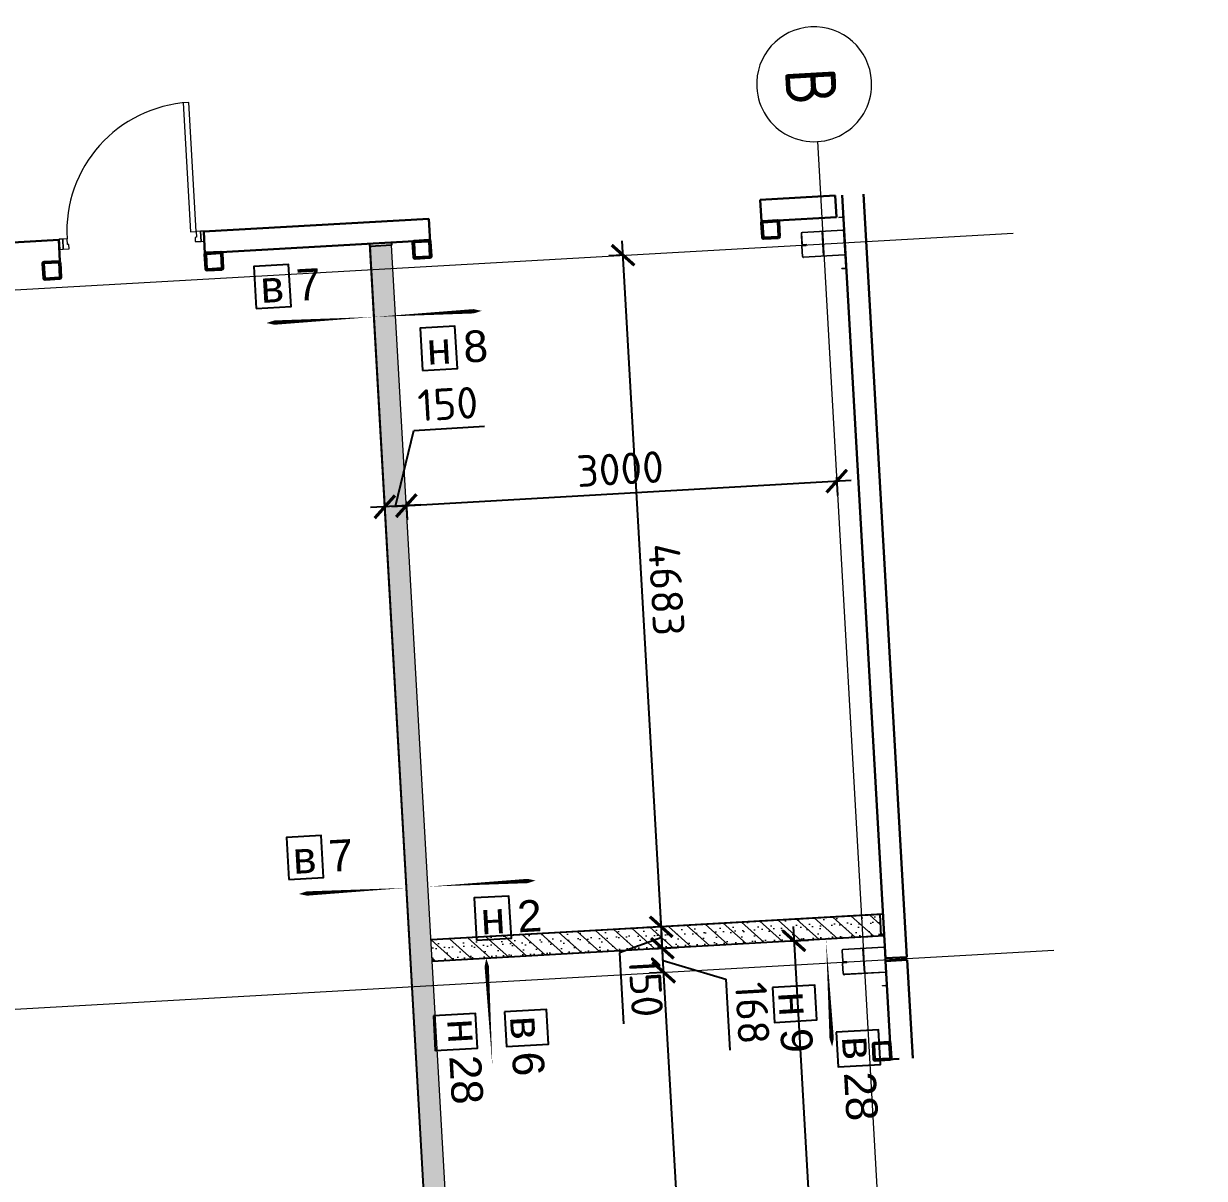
# Model space of a CAD drawing. Header units: metres. Extents: x 107714.6 to 107779.8, y 110796.6 to 110847.9.
# Drawn here: x 107769.72 to 107777.94, y 110839.85 to 110847.88 of the extents above; entities that cross this region are included whole.
import ezdxf

# ---------------------------------------------------------------- set-up
doc = ezdxf.new("R2010")
doc.units = ezdxf.units.M
doc.header["$PDMODE"] = 35
doc.header["$PDSIZE"] = 0.01
doc.linetypes.add('CENTER', pattern=[50.8, 31.75, -6.35, 6.35, -6.35])
for name, color, linetype in [('2023.11.08_В_ОТКЛОНЕНИЯ', 7, 'Continuous'), ('2023.11.08_Н_ОТКЛОНЕНИЯ', 7, 'Continuous'), ('2023.11.14_В_ОТКЛОНЕНИЯ', 7, 'Continuous'), ('2023.11.14_Н_ОТКЛОНЕНИЯ', 7, 'Continuous'), ('_1-1_ Внутренние стены', 7, 'Continuous'), ('размеры', 7, 'Continuous'), ('Слой3', 7, 'Continuous')]:
    doc.layers.add(name, color=color, linetype=linetype)
doc.layers.add('Вспомогательные', color=6, linetype='Continuous', plot=False)
for name, color, linetype, lineweight, true_color in [('Двери', 7, 'Continuous', 9, 0x804000), ('Каркас_Импост', 7, 'Continuous', 9, 0x804000), ('Монтажный зазор', 7, 'Continuous', 9, 0x804000), ('Несущие колонны', 7, 'Continuous', 18, 0x800040), ('Панель', 7, 'Continuous', 9, 0x804000)]:
    doc.layers.add(name, color=color, linetype=linetype, lineweight=lineweight, true_color=true_color)
for name, color, linetype, lineweight in [('ОСИ', 251, 'CENTER', 18), ('Размерные', 45, 'Continuous', 15), ('Стены', 7, 'Continuous', 18), ('Стены разрез', 7, 'Continuous', 30)]:
    doc.layers.add(name, color=color, linetype=linetype, lineweight=lineweight)
doc.layers.get('Двери').off()
doc.styles.add('AxeAndPointZ', font='arial.ttf')
doc.styles.add('GOST 2.304 type A', font='isocpeur.ttf')
doc.styles.add('GOST Common', font='GOST_Common.ttf', dxfattribs={"width": 0.9, "height": 350})
doc.dimstyles.new('ISO-25', dxfattribs={"dimtxt": 0.22, "dimasz": 0.15, "dimexe": 0.1, "dimexo": 0, "dimgap": 0.06, "dimtad": 1, "dimdec": 0, "dimlfac": 1000, "dimtxsty": 'GOST 2.304 type A', "dimblk": 'ARCHTICK', "dimcen": 2.5, "dimdle": 0.1, "dimadec": 0, "dimazin": 0, "dimtfac": 1, "dimtdec": 0, "dimtmove": 0, "dimatfit": 3, "dimfxl": 1, "dimarcsym": 0})

# ---------------------------------------------------------------- blocks, each defined once
blk = doc.blocks.new('243_КолоннаНесущая_Труба_ГОСТ 30245-2003 - 120x120x5-V6-_О__L1_0_000_')
at = {"layer": 'Несущие колонны', "color": 7, "lineweight": 40}
for p, q in [((-60, 51), (-60, -51)), ((-55, -51), (-55, 51)), ((51, 60), (-51, 60)), ((-51, 55), (51, 55)), ((55, 51), (55, -51)), ((60, -51), (60, 51)), ((51, -55), (-51, -55)), ((-51, -60), (51, -60))]:
    blk.add_line(p, q, dxfattribs=at)
for centre, radius, start, end in [((-51, 51), 9, 90, 180), ((-51, 51), 4, 90, 180), ((51, 51), 9, 0, 90), ((51, 51), 4, 0, 90), ((-51, -51), 9, 180, 270), ((-51, -51), 4, 180, 270), ((51, -51), 4, 270, 0), ((51, -51), 9, 270, 360)]:
    blk.add_arc(centre, radius, start, end, dxfattribs=at)
blk = doc.blocks.new('243_КолоннаНесущая_Труба_ГОСТ 30245-2003 - 120x120x5-1167948-_О__L1_0_000_')
at = {"layer": 'Несущие колонны', "color": 7, "lineweight": 40}
for p, q in [((-60, 51), (-60, -51)), ((-55, -51), (-55, 51)), ((51, 60), (-51, 60)), ((-51, 55), (51, 55)), ((55, 51), (55, -51)), ((60, -51), (60, 51)), ((51, -55), (-51, -55)), ((-51, -60), (51, -60))]:
    blk.add_line(p, q, dxfattribs=at)
for centre, radius, start, end in [((-51, 51), 9, 90, 180), ((-51, 51), 4, 90, 180), ((51, 51), 9, 0, 90), ((51, 51), 4, 0, 90), ((-51, -51), 9, 180, 270), ((-51, -51), 4, 180, 270), ((51, -51), 9, 270, 360), ((51, -51), 4, 270, 0)]:
    blk.add_arc(centre, radius, start, end, dxfattribs=at)
blk = doc.blocks.new('Ось сетки - Круг_Ø8 мм-6577-_О__L1_0_000_')
at = {"layer": 'ОСИ', "lineweight": 20}
for start, end in [(360, 180), (180, 360)]:
    blk.add_arc((0, 0), 4, start, end, dxfattribs=at)
blk = doc.blocks.new('к1')
at = {"color": 0, "linetype": 'ByBlock', "lineweight": -2, "ltscale": 200}
for p, q in [((4142417.8, 542805.7), (4142417.8, 542828.2)), ((4142417.8, 542805.7), (4142420.8, 542805.7)), ((4142420.8, 542805.7), (4142420.8, 542828.2)), ((4142425.8, 542836.2), (4142504.8, 542836.2)), ((4142425.8, 542833.2), (4142504.8, 542833.2)), ((4142509.8, 542828.2), (4142509.8, 542544.2)), ((4142512.8, 542828.2), (4142512.8, 542544.2)), ((4142682.8, 542828.2), (4142682.8, 542544.2)), ((4142685.8, 542828.2), (4142685.8, 542544.2)), ((4142769.8, 542836.2), (4142690.8, 542836.2)), ((4142769.8, 542833.2), (4142690.8, 542833.2)), ((4142774.8, 542805.7), (4142774.8, 542828.2)), ((4142777.8, 542805.7), (4142774.8, 542805.7)), ((4142777.8, 542805.7), (4142777.8, 542828.2)), ((4142517.8, 542539.2), (4142588.8, 542539.2)), ((4142517.8, 542536.2), (4142588.8, 542536.2)), ((4142593.8, 542544.2), (4142593.8, 542566.7)), ((4142593.8, 542566.7), (4142596.8, 542566.7)), ((4142596.8, 542544.2), (4142596.8, 542566.7)), ((4142598.8, 542544.2), (4142598.8, 542566.7)), ((4142601.8, 542566.7), (4142598.8, 542566.7)), ((4142601.8, 542544.2), (4142601.8, 542566.7)), ((4142677.8, 542539.2), (4142606.8, 542539.2)), ((4142677.8, 542536.2), (4142606.8, 542536.2))]:
    blk.add_line(p, q, dxfattribs=at)
for centre, radius, start, end in [((4142425.8, 542828.2), 8, 90, 180), ((4142425.8, 542828.2), 5, 90, 180), ((4142504.8, 542828.2), 8, 0, 90), ((4142504.8, 542828.2), 5, 0, 90), ((4142690.8, 542828.2), 8, 90, 180), ((4142690.8, 542828.2), 5, 90, 180), ((4142769.8, 542828.2), 8, 0, 90), ((4142769.8, 542828.2), 5, 0, 90), ((4142517.8, 542544.2), 8, 180, 270), ((4142517.8, 542544.2), 5, 180, 270), ((4142588.8, 542544.2), 8, 270, 0), ((4142588.8, 542544.2), 5, 270, 0), ((4142606.8, 542544.2), 8, 180, 270), ((4142606.8, 542544.2), 5, 180, 270), ((4142677.8, 542544.2), 5, 270, 0), ((4142677.8, 542544.2), 8, 270, 0)]:
    blk.add_arc(centre, radius, start, end, dxfattribs=at)
at = {"layer": 'Вспомогательные', "color": 0, "ltscale": 10}
for p, q in [((4142690.3, 542836.2), (4142505.3, 542836.2)), ((4142682.8, 542686.2), (4142512.8, 542686.2))]:
    blk.add_line(p, q, dxfattribs=at)
blk = doc.blocks.new('101_Дверь_Однопольная_Стальная_Высота_Полотна_ГОСТ 31173-2016 - ДСН_Оп_2080-960_Г_Л_Прг_Псп-1348105-_О__L1_0_000_')
at = {"layer": 'Каркас_Импост', "color": 7}
for p, q in [((-450, 75), (-480, 75)), ((-480, 75), (-480, 5)), ((-480, 5), (-440, 5)), ((-450, 35), (-450, 75)), ((-440, 35), (-450, 35)), ((-440, 5), (-440, 35)), ((450, 35), (440, 35)), ((440, 35), (440, 5)), ((440, 5), (480, 5)), ((480, 75), (450, 75)), ((450, 75), (450, 35)), ((480, 5), (480, 75))]:
    blk.add_line(p, q, dxfattribs=at)
at = {"layer": 'Монтажный зазор', "color": 7}
for p, q in [((-480, 75), (-505, 75)), ((-505, 75), (-505, 5)), ((-505, 5), (-480, 5)), ((-480, 5), (-480, 75)), ((505, 75), (480, 75)), ((480, 75), (480, 5)), ((480, 5), (505, 5)), ((505, 5), (505, 75))]:
    blk.add_line(p, q, dxfattribs=at)
at = {"layer": 'Панель', "color": 7, "lineweight": 18}
for p, q in [((450, 975), (410, 975)), ((410, 975), (410, 75)), ((450, 75), (450, 975)), ((410, 75), (450, 75))]:
    blk.add_line(p, q, dxfattribs=at)
at = {"layer": 'Панель', "color": 7}
blk.add_arc((450, 75), 900, 90, 180, dxfattribs=at)
blk = doc.blocks.new('_ARCHTICK')
at = {"color": 0, "linetype": 'ByBlock', "const_width": 0.15}
blk.add_lwpolyline([(-0.5, -0.5), (0.5, 0.5)], dxfattribs=at)
blk = doc.blocks.new('*D129')
at = {"layer": 'Defpoints', "color": 0, "transparency": 16777216}
for p in [(107774.1737, 110841.2802), (107774.1737, 110841.2802), (107774.5975, 110836.6143)]:
    blk.add_point(p, dxfattribs=at)
at = {"layer": 'размеры', "color": 0, "lineweight": -2, "transparency": 16777216}
for p, q in [((107774.4451, 110836.5054), (107774.1681, 110841.3801)), ((107774.1737, 110841.2802), (107774.0739, 110841.2746)), ((107774.5975, 110836.6143), (107774.3396, 110836.5996))]:
    blk.add_line(p, q, dxfattribs=at)
at = {"layer": 'размеры', "color": 0, "lineweight": -2, "transparency": 16777216, "xscale": 0.15, "yscale": 0.15, "zscale": 0.15}
for p, rotation in [((107774.1737, 110841.2802), 93.25304974487426), ((107774.4394, 110836.6053), 273.2530497448743)]:
    blk.add_blockref('_ARCHTICK', p, dxfattribs=dict(at, rotation=rotation))
at = {"layer": 'размеры', "color": 0, "transparency": 16777216, "insert": (107774.4763, 110838.9524), "char_height": 0.22, "attachment_point": 5, "rotation": 273.25305, "style": 'GOST 2.304 type A'}
blk.add_mtext('4683', dxfattribs=at)
blk = doc.blocks.new('*D130')
at = {"layer": 'Defpoints', "color": 0, "transparency": 16777216}
for p in [(107774.0954, 110841.4435), (107774.1642, 110841.4475), (107774.1737, 110841.2802)]:
    blk.add_point(p, dxfattribs=at)
at = {"layer": 'размеры', "color": 0, "lineweight": -2, "transparency": 16777216}
for p, q in [((107774.1794, 110841.1804), (107774.1586, 110841.5473)), ((107774.0954, 110841.4435), (107774.2641, 110841.4531)), ((107774.169, 110841.3638), (107774.6063, 110841.2324)), ((107774.1737, 110841.2802), (107774.0739, 110841.2746)), ((107774.6063, 110841.2324), (107774.6343, 110840.7392))]:
    blk.add_line(p, q, dxfattribs=at)
at = {"layer": 'размеры', "color": 0, "lineweight": -2, "transparency": 16777216, "xscale": 0.15, "yscale": 0.15, "zscale": 0.15}
for p, rotation in [((107774.1642, 110841.4475), 93.25304974487426), ((107774.1737, 110841.2802), 273.2530497448743)]:
    blk.add_blockref('_ARCHTICK', p, dxfattribs=dict(at, rotation=rotation))
at = {"layer": 'размеры', "color": 0, "transparency": 16777216, "insert": (107774.7901, 110840.9955), "char_height": 0.22, "attachment_point": 5, "rotation": 273.25305, "style": 'GOST 2.304 type A'}
blk.add_mtext('168', dxfattribs=at)
blk = doc.blocks.new('*D131')
at = {"layer": 'Defpoints', "color": 0, "transparency": 16777216}
for p in [(107774.1557, 110841.5972), (107774.2314, 110841.6015), (107774.0954, 110841.4435)]:
    blk.add_point(p, dxfattribs=at)
at = {"layer": 'размеры', "color": 0, "lineweight": -2, "transparency": 16777216}
for p, q in [((107774.1699, 110841.3476), (107774.15, 110841.6971)), ((107774.2314, 110841.6015), (107774.0559, 110841.5915)), ((107774.16, 110841.5223), (107773.8656, 110841.4155)), ((107774.0954, 110841.4435), (107774.2641, 110841.4531)), ((107773.8656, 110841.4155), (107773.8936, 110840.9223))]:
    blk.add_line(p, q, dxfattribs=at)
at = {"layer": 'размеры', "color": 0, "lineweight": -2, "transparency": 16777216, "xscale": 0.15, "yscale": 0.15, "zscale": 0.15}
for p, rotation in [((107774.1557, 110841.5972), 93.25304974487426), ((107774.1642, 110841.4475), 273.2530497448743)]:
    blk.add_blockref('_ARCHTICK', p, dxfattribs=dict(at, rotation=rotation))
at = {"layer": 'размеры', "color": 0, "transparency": 16777216, "insert": (107774.0493, 110841.1785), "char_height": 0.22, "attachment_point": 5, "rotation": 273.25305, "style": 'GOST 2.304 type A'}
blk.add_mtext('150', dxfattribs=at)
blk = doc.blocks.new('*D132')
at = {"layer": 'Defpoints', "color": 0, "transparency": 16777216}
for p in [(107773.89, 110846.2722), (107773.89, 110846.2722), (107774.2314, 110841.6015)]:
    blk.add_point(p, dxfattribs=at)
at = {"layer": 'размеры', "color": 0, "lineweight": -2, "transparency": 16777216}
for p, q in [((107774.1614, 110841.4974), (107773.8843, 110846.372)), ((107773.89, 110846.2722), (107773.7902, 110846.2665)), ((107774.2314, 110841.6015), (107774.0559, 110841.5915))]:
    blk.add_line(p, q, dxfattribs=at)
at = {"layer": 'размеры', "color": 0, "lineweight": -2, "transparency": 16777216, "xscale": 0.15, "yscale": 0.15, "zscale": 0.15}
for p, rotation in [((107773.89, 110846.2722), 93.25304974487426), ((107774.1557, 110841.5972), 273.2530497448743)]:
    blk.add_blockref('_ARCHTICK', p, dxfattribs=dict(at, rotation=rotation))
at = {"layer": 'размеры', "color": 0, "transparency": 16777216, "insert": (107774.1926, 110843.9443), "char_height": 0.22, "attachment_point": 5, "rotation": 273.25305, "style": 'GOST 2.304 type A'}
blk.add_mtext('4683', dxfattribs=at)
blk = doc.blocks.new('*D133')
at = {"layer": 'Defpoints', "color": 0, "transparency": 16777216}
for p in [(107775.0238, 110841.4963), (107775.2803, 110836.6531), (107775.355, 110836.6573)]:
    blk.add_point(p, dxfattribs=at)
at = {"layer": 'размеры', "color": 0, "lineweight": -2, "transparency": 16777216}
for p, q in [((107775.0741, 110841.5993), (107775.3606, 110836.5575)), ((107775.0238, 110841.4963), (107775.1796, 110841.5052)), ((107775.2803, 110836.6531), (107775.4548, 110836.663))]:
    blk.add_line(p, q, dxfattribs=at)
at = {"layer": 'размеры', "color": 0, "lineweight": -2, "transparency": 16777216, "xscale": 0.15, "yscale": 0.15, "zscale": 0.15}
for p, rotation in [((107775.0798, 110841.4995), 93.25304974487426), ((107775.355, 110836.6573), 273.2530497448743)]:
    blk.add_blockref('_ARCHTICK', p, dxfattribs=dict(at, rotation=rotation))
at = {"layer": 'размеры', "color": 0, "transparency": 16777216, "insert": (107775.3871, 110839.088), "char_height": 0.22, "attachment_point": 5, "rotation": 273.25305, "style": 'GOST 2.304 type A'}
blk.add_mtext('4850', dxfattribs=at)
blk = doc.blocks.new('*D134')
at = {"layer": 'Defpoints', "color": 0, "transparency": 16777216}
for p in [(107775.3754, 110844.7278), (107775.3771, 110844.6993), (107772.3803, 110844.5576)]:
    blk.add_point(p, dxfattribs=at)
at = {"layer": 'размеры', "color": 0, "lineweight": -2, "transparency": 16777216}
for p, q in [((107775.3754, 110844.7278), (107775.3827, 110844.5995)), ((107772.282, 110844.5234), (107775.4769, 110844.705)), ((107772.3803, 110844.5576), (107772.3876, 110844.4293))]:
    blk.add_line(p, q, dxfattribs=at)
at = {"layer": 'размеры', "color": 0, "lineweight": -2, "transparency": 16777216, "xscale": 0.15, "yscale": 0.15, "zscale": 0.15}
for p, rotation in [((107775.3771, 110844.6993), 3.253049744874275), ((107772.3819, 110844.5291), 183.2530497448743)]:
    blk.add_blockref('_ARCHTICK', p, dxfattribs=dict(at, rotation=rotation))
at = {"layer": 'размеры', "color": 0, "transparency": 16777216, "insert": (107773.8698, 110844.784), "char_height": 0.22, "attachment_point": 5, "rotation": 3.25305, "style": 'GOST 2.304 type A'}
blk.add_mtext('3000', dxfattribs=at)
blk = doc.blocks.new('*D135')
at = {"layer": 'Defpoints', "color": 0, "transparency": 16777216}
for p in [(107772.3803, 110844.5576), (107772.2321, 110844.5206), (107772.244, 110844.3117)]:
    blk.add_point(p, dxfattribs=at)
at = {"layer": 'размеры', "color": 0, "lineweight": -2, "transparency": 16777216}
for p, q in [((107772.307, 110844.5249), (107772.4332, 110845.0529)), ((107772.4332, 110845.0529), (107772.9265, 110845.0809)), ((107772.244, 110844.3117), (107772.2265, 110844.6204)), ((107772.3803, 110844.5576), (107772.3876, 110844.4293)), ((107772.4817, 110844.5348), (107772.1323, 110844.5149))]:
    blk.add_line(p, q, dxfattribs=at)
at = {"layer": 'размеры', "color": 0, "lineweight": -2, "transparency": 16777216, "xscale": 0.15, "yscale": 0.15, "zscale": 0.15}
for p, rotation in [((107772.2321, 110844.5206), 183.2530497448743), ((107772.3819, 110844.5291), 3.253049744874268)]:
    blk.add_blockref('_ARCHTICK', p, dxfattribs=dict(at, rotation=rotation))
at = {"layer": 'размеры', "color": 0, "transparency": 16777216, "insert": (107772.6702, 110845.2366), "char_height": 0.22, "attachment_point": 5, "rotation": 3.25305, "style": 'GOST 2.304 type A'}
blk.add_mtext('150', dxfattribs=at)

msp = doc.modelspace()

# ---------------------------------------------------------------- hatches: boundary and pattern name
at = {"layer": '_1-1_ Внутренние стены', "linetype": 'Continuous', "lineweight": 0, "true_color": 0x000000}
h = msp.add_hatch(dxfattribs=at)
h.set_pattern_fill('ГАЗОБЕТОН_0004', color=18, scale=0.001, angle=-86.74695, style=0, pattern_type=2)
h.set_pattern_definition([(318.25305, (107764.06849, 110802.67287), (0.05992578, 0.06714835), []), (3.25305, (107764.12842, 110802.74002), (-0.00459642, 0.08086948), [0, -0.054, 0, -0.081]), (68.25305, (107764.19557, 110802.6801), (0.07523517, -0.03001115), [0, -0.0396, 0, -0.0684])])
h.paths.add_polyline_path([(107772.2789, 110846.3409), (107772.1292, 110846.3323), (107772.8859, 110833.0188), (107773.0356, 110833.0273)])
h = msp.add_hatch(dxfattribs=at)
h.set_pattern_fill('ГАЗОБЕТОН_0004', color=18, scale=0.001, angle=-86.74695, style=0, pattern_type=2)
h.set_pattern_definition([(318.25305, (107767.616, 110798.02419), (0.05992578, 0.06714835), []), (3.25305, (107767.67593, 110798.09134), (-0.00459642, 0.08086948), [0, -0.054, 0, -0.081]), (68.25305, (107767.74308, 110798.03141), (0.07523517, -0.03001115), [0, -0.0396, 0, -0.0684])])
h.paths.add_polyline_path([(107772.5537, 110841.5062), (107775.6767, 110841.6837), (107775.6852, 110841.5339), (107772.5622, 110841.3564)])

# ---------------------------------------------------------------- linework, layer by layer
for points in [[(107772.128, 110846.3523), (107772.2778, 110846.3608)], [(107772.2778, 110846.3608), (107772.2789, 110846.3409)], [(107772.8859, 110833.0188), (107772.128, 110846.3523)], [(107772.2789, 110846.3409), (107772.1292, 110846.3323)], [(107772.1416, 110846.3331), (107772.1292, 110846.3323)], [(107775.6986, 110841.6849), (107772.5537, 110841.5062)], [(107775.6767, 110841.6837), (107775.6852, 110841.5339)], [(107775.7071, 110841.5352), (107772.5622, 110841.3564)]]:
    msp.add_lwpolyline(points)
at = {"layer": '2023.11.08_В_ОТКЛОНЕНИЯ'}
for points in [[(107771.3379, 110845.9005), (107771.5795, 110845.9143), (107771.5628, 110846.2071), (107771.3212, 110846.1934), (107771.3379, 110845.9005)], [(107771.5638, 110841.9265), (107771.8054, 110841.9403), (107771.7887, 110842.2331), (107771.5471, 110842.2194), (107771.5638, 110841.9265)]]:
    msp.add_lwpolyline(points, dxfattribs=at)
for points in [[(107772.157, 110845.8422, 0, 0, 0), (107771.4082, 110845.7997, 0, 0.16, 0), (107771.7077, 110845.8167, 0.03, 0.03, 0), (107772.157, 110845.8422, 0, 0, 0)], [(107772.3829, 110841.8682, 0, 0, 0), (107771.6341, 110841.8257, 0, 0.16, 0), (107771.9336, 110841.8427, 0.03, 0.03, 0), (107772.3829, 110841.8682, 0, 0, 0)]]:
    msp.add_lwpolyline(points, format="xyseb", dxfattribs=at)
at = {"layer": '2023.11.08_Н_ОТКЛОНЕНИЯ'}
for points in [[(107772.157, 110845.8422, 0, 0, 0), (107772.9058, 110845.8848, 0, 0.16, 0), (107772.6063, 110845.8678, 0.03, 0.03, 0), (107772.157, 110845.8422, 0, 0, 0)], [(107772.5326, 110841.8767, 0, 0, 0), (107773.2814, 110841.9193, 0, 0.16, 0), (107772.9819, 110841.9022, 0.03, 0.03, 0), (107772.5326, 110841.8767, 0, 0, 0)]]:
    msp.add_lwpolyline(points, format="xyseb", dxfattribs=at)
for points in [[(107772.4955, 110845.4705), (107772.7372, 110845.4843), (107772.7205, 110845.7771), (107772.4789, 110845.7634), (107772.4955, 110845.4705)], [(107772.8712, 110841.505), (107773.1128, 110841.5187), (107773.0961, 110841.8116), (107772.8545, 110841.7978), (107772.8712, 110841.505)]]:
    msp.add_lwpolyline(points, dxfattribs=at)
at = {"layer": '2023.11.14_В_ОТКЛОНЕНИЯ'}
for points in [[(107775.3027, 110841.5122, 0, 0, 0), (107775.3453, 110840.7634, 0, 0.16, 0), (107775.3282, 110841.0629, 0.03, 0.03, 0), (107775.3027, 110841.5122, 0, 0, 0)], [(107772.9807, 110840.629, 0, 0, 0), (107772.9381, 110841.3778, 0, 0.16, 0), (107772.9552, 110841.0783, 0.03, 0.03, 0), (107772.9807, 110840.629, 0, 0, 0)]]:
    msp.add_lwpolyline(points, format="xyseb", dxfattribs=at)
for points in [[(107773.0642, 110841.0051), (107773.0779, 110840.7635), (107773.3708, 110840.7801), (107773.357, 110841.0218), (107773.0642, 110841.0051)], [(107775.3744, 110840.8643), (107775.3881, 110840.6227), (107775.681, 110840.6394), (107775.6672, 110840.881), (107775.3744, 110840.8643)]]:
    msp.add_lwpolyline(points, dxfattribs=at)
at = {"layer": '2023.11.14_Н_ОТКЛОНЕНИЯ'}
for points in [[(107775.3027, 110841.5122, 0, 0, 0), (107775.3453, 110840.7634, 0, 0.16, 0), (107775.3282, 110841.0629, 0.03, 0.03, 0), (107775.3027, 110841.5122, 0, 0, 0)], [(107772.9807, 110840.629, 0, 0, 0), (107772.9381, 110841.3778, 0, 0.16, 0), (107772.9552, 110841.0783, 0.03, 0.03, 0), (107772.9807, 110840.629, 0, 0, 0)]]:
    msp.add_lwpolyline(points, format="xyseb", dxfattribs=at)
for points in [[(107774.931, 110841.1736), (107774.9448, 110840.932), (107775.2376, 110840.9487), (107775.2238, 110841.1903), (107774.931, 110841.1736)], [(107772.57, 110840.977), (107772.5837, 110840.7354), (107772.8766, 110840.7521), (107772.8628, 110840.9937), (107772.57, 110840.977)]]:
    msp.add_lwpolyline(points, dxfattribs=at)
at = {"layer": 'ОСИ'}
for p, q in [((107775.2427, 110847.0626), (107777.9358, 110799.68)), ((107761.8696, 110845.589), (107776.6041, 110846.4264)), ((107762.1534, 110840.597), (107776.8878, 110841.4345))]:
    msp.add_line(p, q, dxfattribs=at)
at = {"layer": 'Слой3', "color": 6}
for points in [[(107772.9708, 110831.5242), (107772.1292, 110846.3323)], [(107775.6767, 110841.6837), (107772.5537, 110841.5062)]]:
    msp.add_lwpolyline(points, dxfattribs=at)
at = {"layer": 'Стены'}
msp.add_lwpolyline([(107773.0356, 110833.0273), (107772.2789, 110846.3409)], dxfattribs=at)
at = {"layer": 'Стены разрез'}
for p, q in [((107775.3673, 110846.6867), (107774.8451, 110846.657)), ((107775.3758, 110846.5369), (107775.3673, 110846.6867)), ((107775.4142, 110846.6894), (107775.7161, 110841.3779)), ((107775.8658, 110841.3864), (107775.5639, 110846.6979)), ((107774.8451, 110846.657), (107774.8536, 110846.5072)), ((107772.5388, 110846.526), (107770.9714, 110846.4369)), ((107772.5505, 110846.3212), (107772.5389, 110846.524)), ((107774.9644, 110846.5135), (107775.3758, 110846.5369)), ((107769.963, 110846.3795), (107769.2841, 110846.3409)), ((107769.9715, 110846.2297), (107769.963, 110846.3795)), ((107770.9715, 110846.4349), (107770.983, 110846.2321)), ((107771.0907, 110846.2934), (107772.4365, 110846.3698)), ((107769.9625, 110846.2292), (107769.9715, 110846.2297)), ((107775.7161, 110841.3779), (107775.8658, 110841.3864)), ((107775.867, 110841.3664), (107775.7172, 110841.3579)), ((107775.7172, 110841.3579), (107775.7498, 110840.7849)), ((107775.9058, 110840.6826), (107775.867, 110841.3664)), ((107775.7311, 110840.6726), (107775.811, 110840.6772))]:
    msp.add_line(p, q, dxfattribs=at)

# ---------------------------------------------------------------- block references
at = {"layer": 'Двери', "color": 8, "true_color": 0x7f7f7f, "xscale": 0.0009999999999999992, "yscale": 0.0009999999999999992, "zscale": 0.0009999999999999992, "rotation": 3.253049744861813}
msp.add_blockref('101_Дверь_Однопольная_Стальная_Высота_Полотна_ГОСТ 31173-2016 - ДСН_Оп_2080-960_Г_Л_Прг_Псп-1348105-_О__L1_0_000_', (107770.474, 110846.3363), dxfattribs=at)
at = {"layer": 'Несущие колонны', "color": 7, "xscale": 0.0009999999999999998, "yscale": 0.0009999999999999998, "zscale": 0.0009999999999999998, "rotation": 273.2530497448619}
for name, p in [('243_КолоннаНесущая_Труба_ГОСТ 30245-2003 - 120x120x5-1167948-_О__L1_0_000_', (107774.9169, 110846.4507)), ('243_КолоннаНесущая_Труба_ГОСТ 30245-2003 - 120x120x5-1167948-_О__L1_0_000_', (107772.4908, 110846.3128)), ('243_КолоннаНесущая_Труба_ГОСТ 30245-2003 - 120x120x5-1167948-_О__L1_0_000_', (107771.0432, 110846.2306)), ('243_КолоннаНесущая_Труба_ГОСТ 30245-2003 - 120x120x5-1167948-_О__L1_0_000_', (107769.915, 110846.1664)), ('243_КолоннаНесущая_Труба_ГОСТ 30245-2003 - 120x120x5-V6-_О__L1_0_000_', (107775.6928, 110840.7305))]:
    msp.add_blockref(name, p, dxfattribs=at)
at = {"layer": 'ОСИ', "lineweight": 20, "xscale": 0.09999999999999992, "yscale": 0.09999999999999992, "zscale": 0.09999999999999992, "rotation": 183.2530497448613}
msp.add_blockref('Ось сетки - Круг_Ø8 мм-6577-_О__L1_0_000_', (107775.22, 110847.462), dxfattribs=at)
at = {"layer": 'Размерные', "color": 0, "xscale": 0.0009999999999999998, "yscale": 0.0009999999999999998, "zscale": 0.0009999999999999998, "rotation": 273.2530497448619}
for p in [(106998.3958, 114951.4787), (106998.6796, 114946.4868)]:
    msp.add_blockref('к1', p, dxfattribs=at)

# ---------------------------------------------------------------- texts
at = {"layer": '2023.11.08_В_ОТКЛОНЕНИЯ', "style": 'AxeAndPointZ'}
for p in [(107771.3724, 110845.9393), (107771.5983, 110841.9653)]:
    msp.add_text('в 7', height=0.22, rotation=3.25305, dxfattribs=at).set_placement(p)
at = {"layer": '2023.11.08_Н_ОТКЛОНЕНИЯ', "style": 'AxeAndPointZ'}
for s, p in [('н 8', (107772.5301, 110845.5093)), ('н 2', (107772.9057, 110841.5437))]:
    msp.add_text(s, height=0.22, rotation=3.25305, dxfattribs=at).set_placement(p)
at = {"layer": '2023.11.14_В_ОТКЛОНЕНИЯ', "style": 'AxeAndPointZ'}
for s, p in [('в 6', (107773.1029, 110840.9706)), ('в 28', (107775.4131, 110840.8298))]:
    msp.add_text(s, height=0.22, rotation=273.25305, dxfattribs=at).set_placement(p)
at = {"layer": '2023.11.14_Н_ОТКЛОНЕНИЯ', "style": 'AxeAndPointZ'}
for s, p in [('н 9', (107774.9697, 110841.1391)), ('н 28', (107772.6662, 110840.951))]:
    msp.add_text(s, height=0.22, rotation=273.25305, dxfattribs=at).set_placement(p)
at = {"layer": 'ОСИ', "insert": (107775.3659, 110847.5838), "char_height": 0.35, "width": 0.310253, "attachment_point": 1, "rotation": 273.25305, "style": 'GOST Common'}
msp.add_mtext('\\fGOST Common|b0|i0|c204|p34|;\\W.9;В', dxfattribs=at)

# ---------------------------------------------------------------- dimensions: what is measured, and where the dimension line sits
at = {"layer": 'размеры'}
for base, p1, p2, angle, picture, middle in [((107773.89, 110846.2722), (107774.2314, 110841.6015), (107773.89, 110846.2722), 273.25305, '*D132', (107774.1926, 110843.9443)), ((107772.2321, 110844.5206), (107772.3803, 110844.5576), (107772.244, 110844.3117), 3.25305, '*D135', (107772.4835, 110845.226)), ((107774.1557, 110841.5972), (107774.0954, 110841.4435), (107774.2314, 110841.6015), 273.25305, '*D131', (107774.0387, 110841.3652)), ((107774.1737371176, 110841.2802264162), (107774.5975292211, 110836.6142563894), (107774.1737371179, 110841.2802264163), 273.2530497448, '*D129', (107774.4763195969, 110838.952395794))]:
    dim = msp.add_linear_dim(base=base, p1=p1, p2=p2, angle=angle, dimstyle='ISO-25', override={"dimtmove": 1}, dxfattribs=at)
    dim.commit()
    dim.dimension.update_dxf_attribs({"geometry": picture, "text_midpoint": middle})
for base, p1, p2, angle, picture, middle in [((107775.3771, 110844.6993), (107772.3803, 110844.5576), (107775.3754, 110844.7278), 3.25305, '*D134', (107773.8698, 110844.784)), ((107775.355, 110836.6573), (107775.0238, 110841.4963), (107775.2803, 110836.6531), 273.25305, '*D133', (107775.3871, 110839.088))]:
    dim = msp.add_linear_dim(base=base, p1=p1, p2=p2, angle=angle, dimstyle='ISO-25', dxfattribs=at)
    dim.commit()
    dim.dimension.update_dxf_attribs({"geometry": picture, "text_midpoint": middle})
dim = msp.add_linear_dim(base=(107774.164232, 110841.447457), p1=(107774.173737, 110841.280226), p2=(107774.09538, 110841.443543), angle=273.25305, dimstyle='ISO-25', override={"dimtmove": 1}, dxfattribs=at)
dim.commit()
dim.dimension.update_dxf_attribs({"geometry": '*D130', "text_midpoint": (107774.609712, 110841.172543), "dimtype": 160})

doc.saveas('drawing.dxf')
